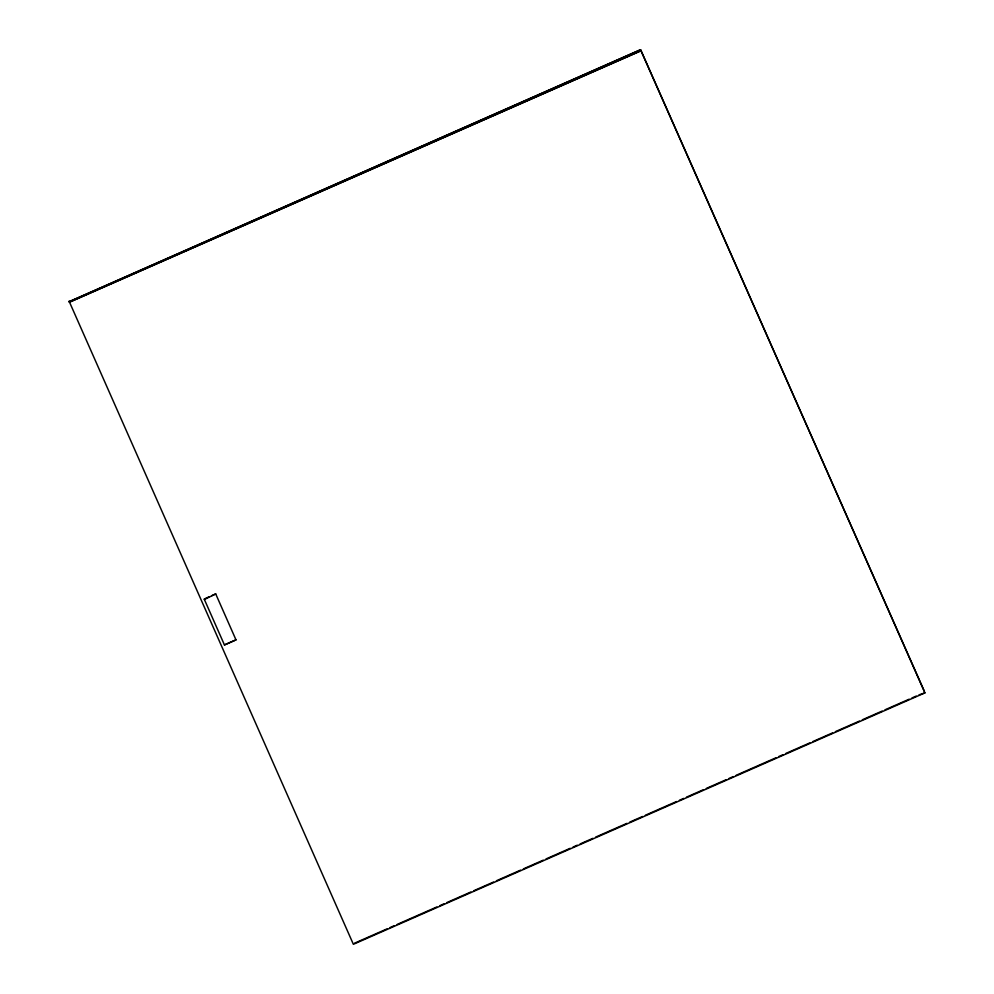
<?xml version="1.0" encoding="UTF-8"?>
<svg xmlns="http://www.w3.org/2000/svg" width="994" height="994" viewBox="0 0 994 994"><rect width="100%" height="100%" fill="white"/><g stroke="black" fill="none" stroke-linecap="round" stroke-linejoin="round"><path stroke-width="1.49" d="M640.621 49.7L69.257 301.654L640.621 49.7L924.358 691.302M641.006 50.744L69.456 302.176L641.006 50.744L924.929 692.868L353.379 944.3L69.071 301.132M205.447 598.425L209.299 596.735M211.859 595.605L215.71 593.915L235.988 639.863L224.445 644.944L204.168 598.997M204.354 599.519L215.71 593.915M354.597 943.157L387.225 928.806M390.058 927.551L394.307 925.687M397.153 924.432L436.863 906.963M439.696 905.72L443.945 903.844M446.791 902.602L470.895 891.991M473.74 890.748L493.596 882.013M496.428 880.759L520.533 870.16M523.378 868.905L543.233 860.17M546.066 858.928L570.171 848.317M573.016 847.074L577.265 845.198M580.098 843.956L592.871 838.34M595.704 837.085L626.903 823.367M629.749 822.113L642.509 816.496M645.342 815.254L676.541 801.524M679.387 800.282L683.636 798.406M686.469 797.163L703.491 789.671M706.324 788.428L726.179 779.694M729.024 778.439L733.274 776.575M736.107 775.32L775.817 757.85M778.662 756.608L782.912 754.732M785.757 753.489L809.861 742.878M812.694 741.636L832.55 732.901M835.395 731.646L859.499 721.048M862.332 719.793L882.187 711.058M885.033 709.815L909.137 699.204M911.97 697.962L916.232 696.086M919.065 694.843L924.929 692.868M235.988 639.863L224.445 644.944"/></g></svg>
